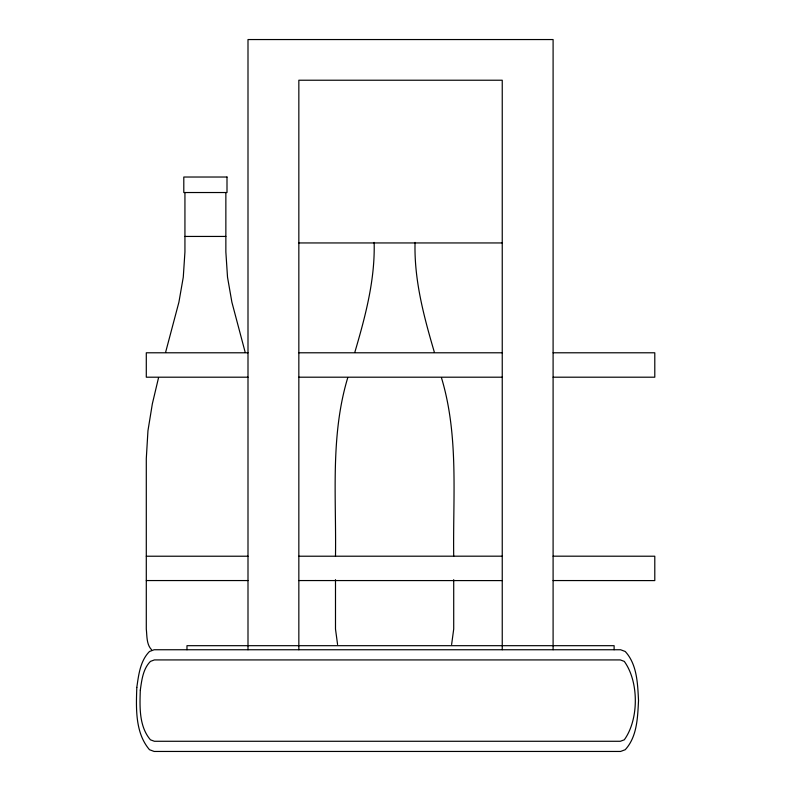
<?xml version="1.0" encoding="UTF-8"?>
<svg xmlns="http://www.w3.org/2000/svg" width="791" height="791" viewBox="0 0 791 791"><rect width="100%" height="100%" fill="white"/><g stroke="black" fill="none" stroke-linecap="round" stroke-linejoin="round"><path stroke-width="1.19" d="M451.621 644.507L453.708 629.082L453.708 579.665M158.526 377.782L152.337 403.865L147.957 430.729L146.295 458.592L146.295 629.082C147.077 636.033 146.394 644.428 151.585 649.747M347.724 377.782C330.262 435.673 336.373 496.679 335.493 556.192M165.616 352.292L178.904 302.211L183.275 277.196L184.936 251.943L184.936 192.529M354.823 352.292C365.313 316.558 375.161 279.965 374.143 242.402M184.936 236.44L225.86 236.44M298.523 242.946L502.137 242.946M247.998 352.786L146.295 352.786L146.295 377.198L247.998 377.198M298.889 352.786L502.206 352.786M553.097 352.786L654.79 352.786L654.79 377.198L553.097 377.198M298.889 377.198L502.206 377.198M146.295 556.221L247.998 556.221M298.889 556.221L502.206 556.182M553.097 556.182L654.79 556.221L654.79 580.594L553.097 580.554M146.295 580.554L247.998 580.554M298.889 580.554L502.206 580.594M434.378 352.292C423.887 316.558 414.039 279.965 415.057 242.402M245.18 352.292L231.892 302.211L227.521 277.196L225.86 251.943L225.86 192.529M441.477 377.782C458.938 435.673 452.828 496.679 453.708 556.192M337.579 644.507L335.493 629.082L335.493 579.665M614.113 649.747L614.113 645.683L186.973 645.683L186.973 649.747M553.097 649.747L553.097 39.55L247.998 39.55L247.998 649.747M502.245 649.747L502.245 80.227L298.84 80.227L298.84 649.747M136.813 687.438C136.072 708.341 135.093 732.881 149.499 749.72L154.146 751.45L620.579 751.45L625.226 749.72C637.23 736.668 637.625 717.358 638.525 700.599C637.625 683.839 637.23 664.529 625.226 651.487L620.579 649.747L154.146 649.747L149.499 651.487C140.165 660.89 138.613 674.931 136.813 687.438M140.314 690.098C139.72 706.778 138.939 726.365 150.438 739.812L154.383 741.276L620.352 741.276L624.287 739.812C638.999 719.494 638.999 681.704 624.287 661.395L620.352 659.921L154.383 659.921L150.438 661.395C142.983 668.899 141.747 680.112 140.314 690.098M226.997 177.026L183.799 177.026L183.799 192.529L226.997 192.529L226.997 177.026"/></g></svg>
